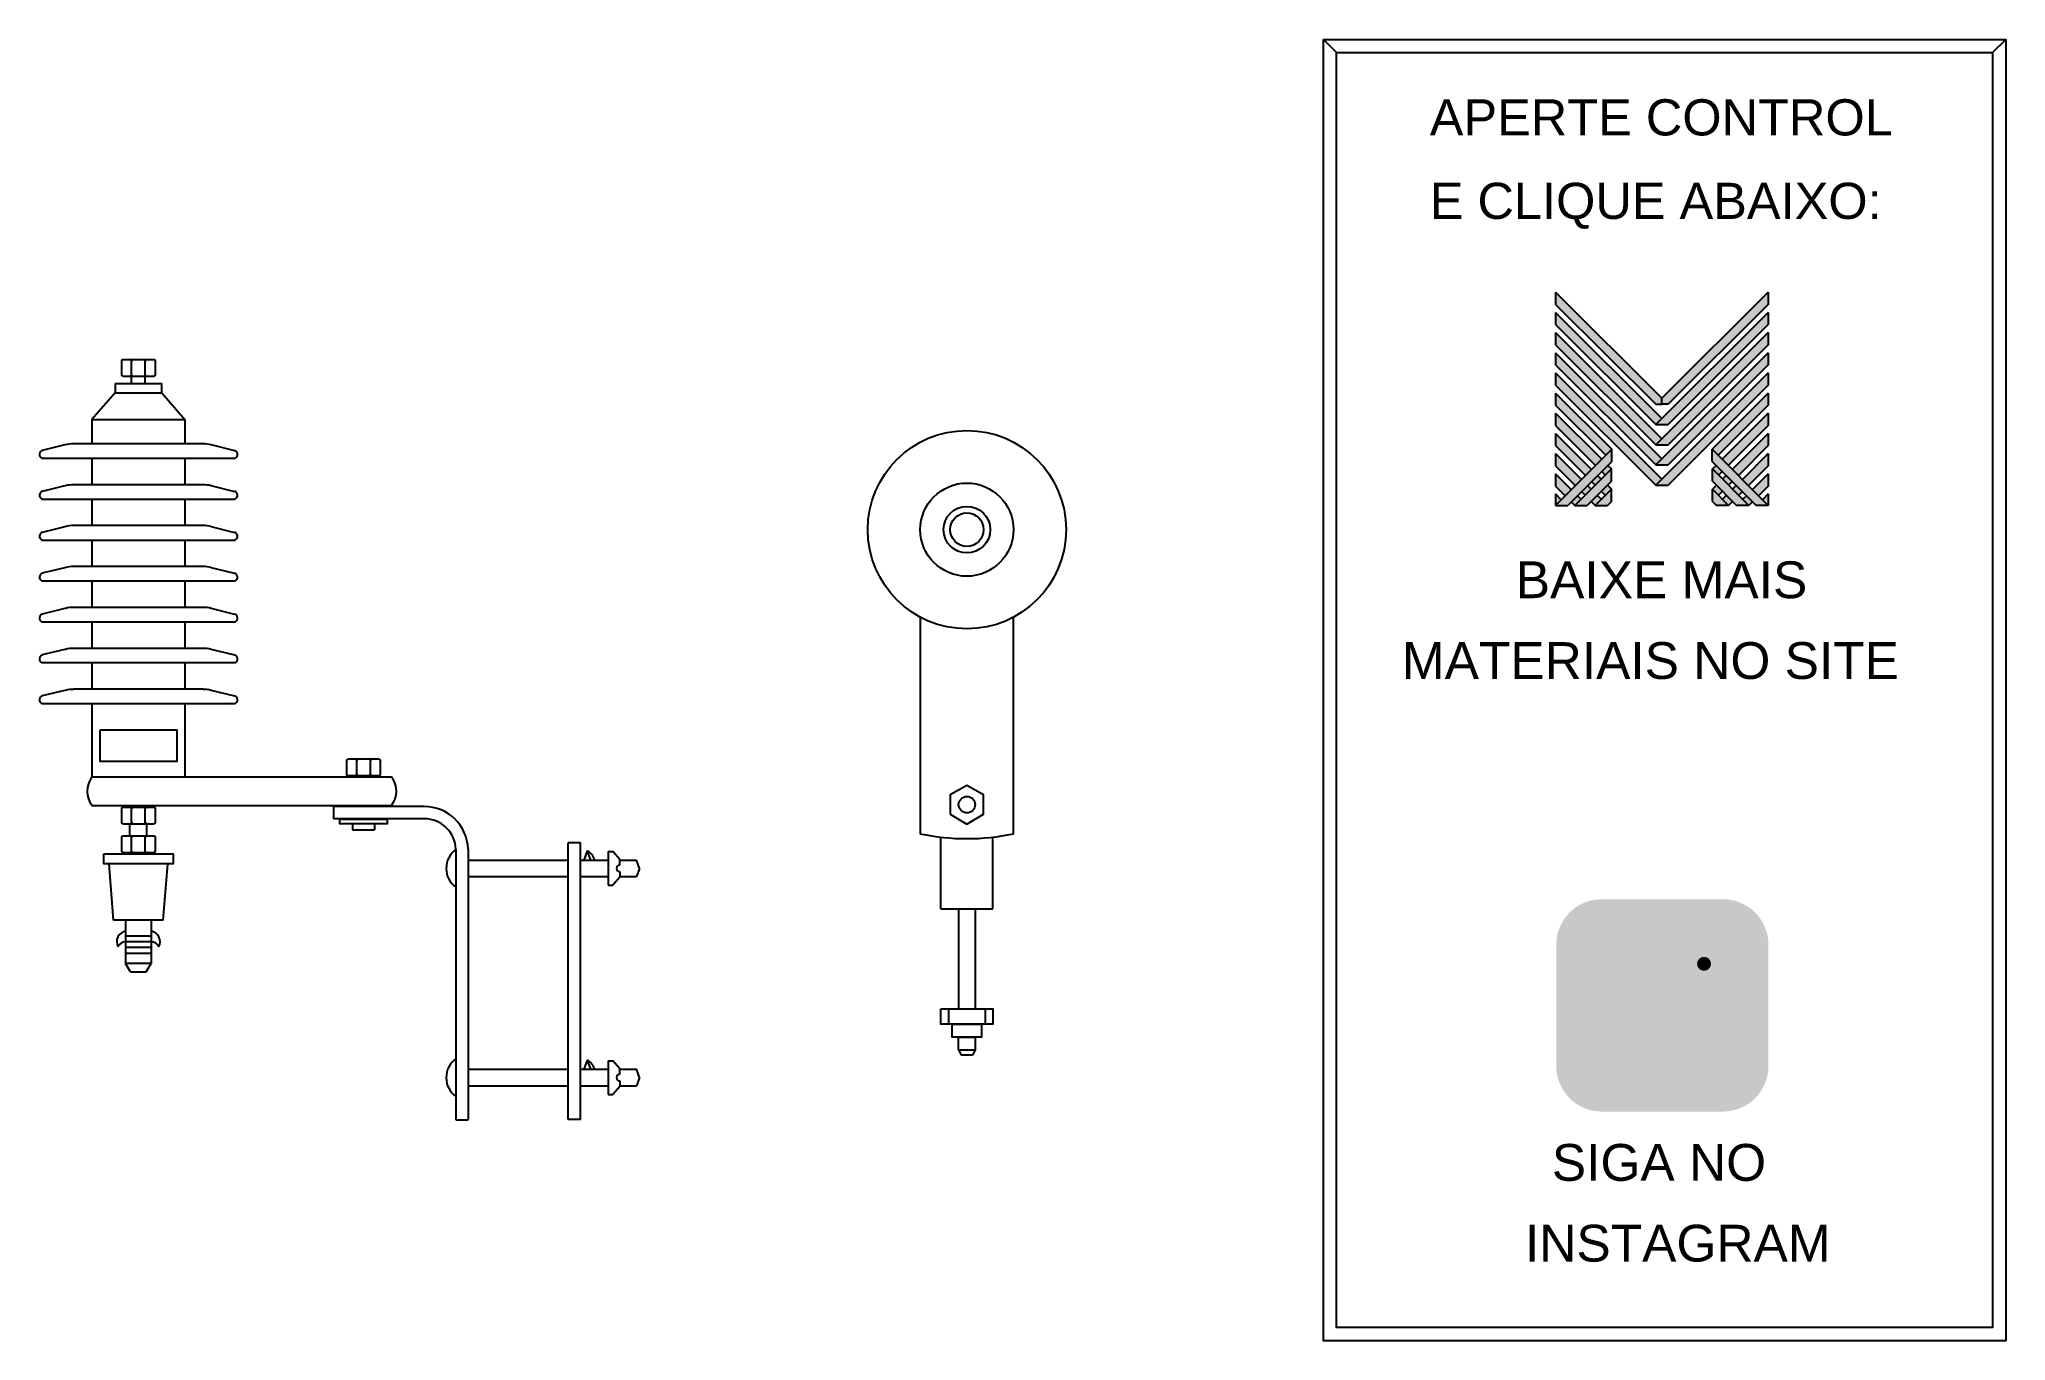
# Model space of a CAD drawing. Header units: millimetres. Extents: x 2315 to 3471, y 1213 to 1978.
import ezdxf

# ---------------------------------------------------------------- set-up
doc = ezdxf.new("R2010")
doc.units = ezdxf.units.MM
for name, color, linetype in [('BUCHA DE PASSAGEM', 20, 'Continuous'), ('logo01', 10, 'Continuous'), ('logo02', 250, 'Continuous'), ('PARA RAIO POLIMETRICO', 45, 'Continuous')]:
    doc.layers.add(name, color=color, linetype=linetype)
doc.styles.get("Standard").update_dxf_attribs({"font": 'arial.ttf'})

# ---------------------------------------------------------------- blocks, each defined once
blk = doc.blocks.new('MESH')
at = {"layer": 'logo01'}
h = blk.add_hatch(color=256, dxfattribs=at)
h.dxf.hatch_style = 1
h.paths.add_polyline_path([(30046, 14087), (30046, 13835), (32119, 11769), (32248, 11769), (32248, 11893)])
h.paths.add_polyline_path([(30046, 13670), (30046, 13418), (32121, 11349), (32248, 11475)])
h.paths.add_polyline_path([(30046, 13253), (30046, 13001), (32121, 10932), (32248, 11058)])
h.paths.add_polyline_path([(30046, 12835), (30046, 12583), (32121, 10515), (32248, 10641)])
h.paths.add_polyline_path([(30046, 12418), (30046, 12166), (32121, 10097), (32248, 10223)])
h.paths.add_polyline_path([(30046, 12001), (30046, 11749), (31084, 10714), (31211, 10840)])
h.paths.add_polyline_path([(30046, 11583), (30046, 11331), (30875, 10505), (31001, 10631)])
h.paths.add_polyline_path([(30046, 11166), (30046, 10914), (30666, 10296), (30792, 10422)])
h.paths.add_polyline_path([(30046, 10749), (30046, 10497), (30456, 10088), (30583, 10214)])
h.paths.add_polyline_path([(30046, 10331), (30046, 10079), (30247, 9879), (30373, 10005)])
h.paths.add_polyline_path([(30164, 9796), (30046, 9914), (30046, 9679)])
h.paths.add_polyline_path([(30574, 9805), (30500, 9879), (30373, 9753), (30448, 9679)])
h.paths.add_polyline_path([(30784, 10013), (30709, 10088), (30583, 9962), (30657, 9887)])
h.paths.add_polyline_path([(30993, 9805), (30910, 9887), (30784, 9761), (30867, 9679)])
h.paths.add_polyline_path([(30993, 10222), (30918, 10296), (30792, 10170), (30867, 10096)])
h.paths.add_polyline_path([(31119, 10096), (30993, 9970), (31076, 9887), (31202, 10013)])
h.paths.add_polyline_path([(31202, 10431), (31128, 10505), (31001, 10379), (31076, 10305)], flags=17)
h.paths.add_polyline_path([(33284, 10840), (33284, 10588), (34196, 9679), (34449, 9679)])
h.paths.add_polyline_path([(33293, 10431), (33293, 10179), (33794, 9679), (34047, 9679)])
h.paths.add_polyline_path([(33293, 10013), (33293, 9761), (33376, 9679), (33628, 9679)], flags=17)
at = {"layer": 'logo02'}
h = blk.add_hatch(color=256, dxfattribs=at)
h.dxf.hatch_style = 1
h.paths.add_polyline_path([(34449, 13835), (34449, 14087), (32248, 11893), (32248, 11769), (32376, 11769)])
h.paths.add_polyline_path([(34449, 13418), (34449, 13670), (32121, 11349), (32374, 11349)])
h.paths.add_polyline_path([(34449, 13001), (34449, 13253), (32121, 10932), (32374, 10932)])
h.paths.add_polyline_path([(34449, 12583), (34449, 12835), (32121, 10515), (32374, 10515)])
h.paths.add_polyline_path([(34449, 12166), (34449, 12418), (32121, 10097), (32374, 10097)])
h.paths.add_polyline_path([(34449, 11749), (34449, 12001), (33284, 10840), (33411, 10714)], flags=17)
h.paths.add_polyline_path([(34449, 11331), (34449, 11583), (33494, 10631), (33620, 10505)], flags=17)
h.paths.add_polyline_path([(34449, 10914), (34449, 11166), (33703, 10422), (33829, 10296)], flags=17)
h.paths.add_polyline_path([(34449, 10497), (34449, 10749), (33912, 10214), (34039, 10088)])
h.paths.add_polyline_path([(34449, 10331), (34122, 10005), (34248, 9879), (34449, 10079)])
h.paths.add_polyline_path([(33577, 10296), (33502, 10222), (33628, 10096), (33703, 10170)])
h.paths.add_polyline_path([(33367, 10505), (33293, 10431), (33419, 10305), (33494, 10379)], flags=17)
h.paths.add_polyline_path([(33376, 10096), (33293, 10013), (33419, 9887), (33502, 9970)])
h.paths.add_polyline_path([(33786, 10088), (33711, 10013), (33838, 9887), (33912, 9962)])
h.paths.add_polyline_path([(33585, 9887), (33502, 9805), (33628, 9679), (33711, 9761)])
h.paths.add_polyline_path([(33995, 9879), (33921, 9805), (34047, 9679), (34122, 9753)])
h.paths.add_polyline_path([(34449, 9914), (34331, 9796), (34449, 9679)])
h.paths.add_polyline_path([(31202, 10013), (30867, 9679), (31119, 9679), (31202, 9761)], flags=17)
h.paths.add_polyline_path([(31202, 10179), (31202, 10431), (30448, 9679), (30701, 9679)])
h.paths.add_polyline_path([(31211, 10588), (31211, 10840), (30046, 9679), (30299, 9679)])
at = {"layer": 'logo01'}
for p, q in [((30046, 14087), (30046, 13835)), ((30046, 14087), (32248, 11893)), ((30046, 13835), (32119, 11769)), ((30046, 13670), (30046, 13418)), ((30046, 13670), (32248, 11475)), ((30046, 13418), (32121, 11349)), ((30046, 13253), (30046, 13001)), ((30046, 13253), (32248, 11058)), ((30046, 13001), (32121, 10932)), ((30046, 12835), (30046, 12583)), ((30046, 12835), (32248, 10641)), ((30046, 12583), (32121, 10515)), ((30046, 12418), (30046, 12166)), ((30046, 12418), (32248, 10223)), ((30046, 12166), (32121, 10097)), ((30046, 12001), (30046, 11749)), ((30046, 12001), (31211, 10840)), ((30046, 11749), (31084, 10714)), ((30046, 11583), (30046, 11331)), ((30046, 11583), (31001, 10631)), ((32119, 11769), (32248, 11769)), ((30046, 11331), (30875, 10505)), ((30046, 11166), (30046, 10914)), ((30046, 11166), (30792, 10422)), ((30046, 10914), (30666, 10296)), ((30046, 10749), (30046, 10497)), ((30046, 10749), (30583, 10214)), ((33284, 10840), (34449, 9679)), ((33284, 10588), (33284, 10840)), ((33284, 10588), (34196, 9679)), ((30046, 10497), (30456, 10088)), ((30046, 10331), (30046, 10079)), ((30046, 10331), (30373, 10005)), ((30918, 10296), (30993, 10222)), ((31001, 10379), (31076, 10305)), ((31128, 10505), (31202, 10431)), ((33293, 10431), (34047, 9679)), ((33293, 10179), (33293, 10431)), ((33293, 10179), (33794, 9679)), ((30046, 10079), (30247, 9879)), ((30046, 9914), (30046, 9679)), ((30046, 9914), (30164, 9796)), ((30500, 9879), (30574, 9805)), ((30583, 9962), (30657, 9887)), ((30709, 10088), (30784, 10013)), ((30792, 10170), (30867, 10096)), ((30910, 9887), (30993, 9805)), ((30993, 9970), (31076, 9887)), ((31119, 10096), (31202, 10013)), ((33293, 10013), (33628, 9679)), ((33293, 9761), (33293, 10013)), ((30373, 9753), (30448, 9679)), ((30784, 9761), (30867, 9679)), ((33293, 9761), (33376, 9679)), ((33628, 9679), (33376, 9679)), ((34047, 9679), (33794, 9679)), ((34449, 9679), (34196, 9679))]:
    blk.add_line(p, q, dxfattribs=at)
at = {"layer": 'logo02'}
for p, q in [((34449, 14087), (32248, 11893)), ((34449, 13835), (32376, 11769)), ((34449, 14087), (34449, 13835)), ((34449, 13670), (32121, 11349)), ((34449, 13670), (34449, 13418)), ((34449, 13253), (32121, 10932)), ((34449, 13418), (32374, 11349)), ((34449, 13253), (34449, 13001)), ((34449, 12835), (32121, 10515)), ((34449, 13001), (32374, 10932)), ((34449, 12835), (34449, 12583)), ((34449, 12418), (32121, 10097)), ((34449, 12583), (32374, 10515)), ((34449, 12418), (34449, 12166)), ((32248, 11769), (32248, 11893)), ((34449, 12166), (32374, 10097)), ((34449, 12001), (33284, 10840)), ((34449, 12001), (34449, 11749)), ((32376, 11769), (32248, 11769)), ((34449, 11749), (33411, 10714)), ((34449, 11583), (33494, 10631)), ((34449, 11583), (34449, 11331)), ((32121, 11349), (32374, 11349)), ((34449, 11331), (33620, 10505)), ((34449, 11166), (33703, 10422)), ((34449, 11166), (34449, 10914)), ((31211, 10840), (30046, 9679)), ((31211, 10588), (30299, 9679)), ((31211, 10588), (31211, 10840)), ((32121, 10932), (32374, 10932)), ((34449, 10914), (33829, 10296)), ((34449, 10749), (33912, 10214)), ((34449, 10749), (34449, 10497)), ((31202, 10431), (30448, 9679)), ((31202, 10179), (30701, 9679)), ((31202, 10179), (31202, 10431)), ((32121, 10515), (32374, 10515)), ((33367, 10505), (33293, 10431)), ((33494, 10379), (33419, 10305)), ((33577, 10296), (33502, 10222)), ((34449, 10497), (34039, 10088)), ((34449, 10331), (34122, 10005)), ((34449, 10331), (34449, 10079)), ((31202, 10013), (30867, 9679)), ((31202, 9761), (31202, 10013)), ((32121, 10097), (32374, 10097)), ((33376, 10096), (33293, 10013)), ((33502, 9970), (33419, 9887)), ((33585, 9887), (33502, 9805)), ((33703, 10170), (33628, 10096)), ((33786, 10088), (33711, 10013)), ((33912, 9962), (33838, 9887)), ((33995, 9879), (33921, 9805)), ((34449, 10079), (34248, 9879)), ((34449, 9914), (34331, 9796)), ((34449, 9914), (34449, 9679)), ((30046, 9679), (30299, 9679)), ((30448, 9679), (30701, 9679)), ((30867, 9679), (31119, 9679)), ((31202, 9761), (31119, 9679)), ((33711, 9761), (33628, 9679)), ((34122, 9753), (34047, 9679))]:
    blk.add_line(p, q, dxfattribs=at)

msp = doc.modelspace()

# ---------------------------------------------------------------- hatches: boundary and pattern name
at = {"layer": 'BUCHA DE PASSAGEM'}
h = msp.add_hatch(color=18, dxfattribs=at)
h.dxf.hatch_style = 1
h.paths.add_polyline_path([(3304.8, 1472.2), (3233.6, 1472.2, 0.414214), (3206.8, 1445.4), (3206.8, 1374.1, 0.414214), (3233.6, 1347.3), (3304.8, 1347.3, 0.414214), (3331.6, 1374.1), (3331.6, 1445.4, 0.414214)])
h.paths.add_polyline_path([(3251.9, 1454.8), (3286.5, 1454.8, -0.414214), (3314.2, 1427.1), (3314.2, 1392.3, -0.414214), (3286.5, 1364.6), (3251.9, 1364.6, -0.414214), (3224.2, 1392.3), (3224.2, 1427.1, -0.414214)], flags=16)
h.paths.add_polyline_path([(3251.9, 1446.6), (3286.5, 1446.6, -0.414214), (3306, 1427.1), (3306, 1392.3, -0.414214), (3286.5, 1372.9), (3251.9, 1372.9, -0.414214), (3232.4, 1392.3), (3232.4, 1427.1, -0.414214)], flags=0)
h.paths.add_polyline_path([(3290.4, 1409.7, -1), (3248, 1409.7, -1)], flags=0)
h.paths.add_polyline_path([(3282.2, 1409.7, -1), (3256.2, 1409.7, -1)], flags=0)
h.paths.add_polyline_path([(3297.8, 1434.2, -1), (3289.6, 1434.2, -1)], flags=0)
h.paths.add_polyline_path([(3286.5, 1446.6), (3251.9, 1446.6, 0.414214), (3232.4, 1427.1), (3232.4, 1392.3, 0.414214), (3251.9, 1372.9), (3286.5, 1372.9, 0.414214), (3306, 1392.3), (3306, 1427.1, 0.414214)], flags=0)
h.paths.add_polyline_path([(3256.2, 1409.7, 1), (3282.2, 1409.7, 1)], flags=0)
h = msp.add_hatch(color=0, dxfattribs=at)
h.dxf.hatch_style = 1
h.paths.add_polyline_path([(3251.9, 1454.8, 0.414214), (3224.2, 1427.1), (3224.2, 1392.3, 0.414214), (3251.9, 1364.6), (3286.5, 1364.6, 0.414214), (3314.2, 1392.3), (3314.2, 1427.1, 0.414214), (3286.5, 1454.8)])
h.paths.add_polyline_path([(3297.8, 1434.2, -1), (3289.6, 1434.2, -1)], flags=16)
h.paths.add_polyline_path([(3290.4, 1409.7, -1), (3248, 1409.7, -1)], flags=16)
h.paths.add_polyline_path([(3282.2, 1409.7, -1), (3256.2, 1409.7, -1)], flags=0)
h = msp.add_hatch(color=18, dxfattribs=at)
h.dxf.hatch_style = 1
h.paths.add_polyline_path([(3286.5, 1446.6), (3251.9, 1446.6, 0.414214), (3232.4, 1427.1), (3232.4, 1392.3, 0.414214), (3251.9, 1372.9), (3286.5, 1372.9, 0.414214), (3306, 1392.3), (3306, 1427.1, 0.414214)])
h.paths.add_polyline_path([(3290.4, 1409.7, -1), (3248, 1409.7, -1)], flags=16)
h.paths.add_polyline_path([(3282.2, 1409.7, -1), (3256.2, 1409.7, -1)], flags=0)
h.paths.add_polyline_path([(3289.6, 1434.2, -1), (3297.8, 1434.2, -1)], flags=16)
h.paths.add_polyline_path([(3282.2, 1409.7, 1), (3256.2, 1409.7, 1)], flags=0)
h = msp.add_hatch(color=0, dxfattribs=at)
h.dxf.hatch_style = 1
h.paths.add_polyline_path([(3297.8, 1434.2, 1), (3289.6, 1434.2, 1)])
h = msp.add_hatch(color=0, dxfattribs=at)
h.dxf.hatch_style = 1
h.paths.add_polyline_path([(3248, 1409.7, 1), (3290.4, 1409.7, 1)])
h.paths.add_polyline_path([(3282.2, 1409.7, -1), (3256.2, 1409.7, -1)], flags=16)
h = msp.add_hatch(color=18, dxfattribs=at)
h.dxf.hatch_style = 1
h.paths.add_polyline_path([(3256.2, 1409.7, 1), (3282.2, 1409.7, 1)])

# ---------------------------------------------------------------- linework, layer by layer
for p, q in [((3077.6, 1970.1), (3069.9, 1977.8)), ((3463.4, 1970.1), (3471.1, 1977.8))]:
    msp.add_line(p, q, dxfattribs=at)
for points in [[(3069.9, 1977.8), (3471.1, 1977.8), (3471.1, 1212.6), (3069.9, 1212.6)], [(3077.6, 1970.1), (3463.4, 1970.1), (3463.4, 1220.3), (3077.6, 1220.3)]]:
    msp.add_lwpolyline(points, close=True, dxfattribs=at)
at = {"layer": 'PARA RAIO POLIMETRICO'}
for p, q in [((2369, 1780.6), (2369, 1788.6)), ((2377, 1780.6), (2377, 1788.6)), ((2359.3, 1770), (2345.6, 1754.2)), ((2359.3, 1775.4), (2386.7, 1775.4)), ((2359.3, 1775.4), (2359.3, 1770)), ((2359.3, 1770), (2386.7, 1770)), ((2369, 1775.4), (2369, 1779.6)), ((2377, 1775.4), (2377, 1779.6)), ((2386.7, 1770), (2386.7, 1775.4)), ((2386.7, 1770), (2400.4, 1754.2)), ((2345.6, 1754.2), (2345.6, 1740)), ((2345.6, 1754.2), (2400.4, 1754.2)), ((2400.4, 1754.2), (2400.4, 1740)), ((2330.5, 1739.5), (2316.5, 1736)), ((2411.1, 1740), (2334.9, 1740)), ((2415.5, 1739.5), (2429.5, 1736)), ((2316.1, 1731.6), (2430, 1731.6)), ((2345.6, 1731.6), (2345.6, 1715.9)), ((2400.4, 1731.6), (2400.4, 1715.9)), ((2330.5, 1715.4), (2316.5, 1712)), ((2411.1, 1715.9), (2334.9, 1715.9)), ((2415.5, 1715.4), (2429.5, 1712)), ((2316.1, 1707.5), (2430, 1707.5)), ((2345.6, 1707.5), (2345.6, 1691.9)), ((2400.4, 1707.5), (2400.4, 1691.9)), ((2330.5, 1691.4), (2316.5, 1687.9)), ((2411.1, 1691.9), (2334.9, 1691.9)), ((2415.5, 1691.4), (2429.5, 1687.9)), ((2316.1, 1683.4), (2430, 1683.4)), ((2345.6, 1683.4), (2345.6, 1667.8)), ((2400.4, 1683.4), (2400.4, 1667.8)), ((2330.5, 1667.3), (2316.5, 1663.9)), ((2411.1, 1667.8), (2334.9, 1667.8)), ((2415.5, 1667.3), (2429.5, 1663.9)), ((2316.1, 1659.4), (2430, 1659.4)), ((2345.6, 1659.4), (2345.6, 1643.8)), ((2400.4, 1659.4), (2400.4, 1643.8)), ((2330.5, 1643.3), (2316.5, 1639.8)), ((2411.1, 1643.8), (2334.9, 1643.8)), ((2415.5, 1643.3), (2429.5, 1639.8)), ((2316.1, 1635.3), (2430, 1635.3)), ((2345.6, 1635.3), (2345.6, 1619.7)), ((2400.4, 1635.3), (2400.4, 1619.7)), ((2832.8, 1638), (2832.8, 1510.5)), ((2887.5, 1638), (2887.5, 1510.5)), ((2330.5, 1619.2), (2316.5, 1615.8)), ((2411.1, 1619.7), (2334.9, 1619.7)), ((2415.5, 1619.2), (2429.5, 1615.8)), ((2316.1, 1611.3), (2430, 1611.3)), ((2345.6, 1611.3), (2345.6, 1595.7)), ((2400.4, 1611.3), (2400.4, 1595.7)), ((2316.1, 1587.2), (2430, 1587.2)), ((2330.5, 1595.1), (2316.5, 1591.7)), ((2411.1, 1595.7), (2334.9, 1595.7)), ((2345.6, 1587.2), (2345.6, 1544.1)), ((2400.4, 1587.2), (2400.4, 1544.1)), ((2415.5, 1595.1), (2429.5, 1591.7)), ((2501.4, 1545.7), (2501.4, 1553.7)), ((2509.4, 1545.7), (2509.4, 1553.7)), ((2345.6, 1544.1), (2522, 1544.1)), ((2345.7, 1527.2), (2521.9, 1527.2)), ((2487.7, 1526.7), (2487.7, 1519.5)), ((2541.1, 1526.7), (2487.7, 1526.7)), ((2368, 1509.5), (2368, 1516.4)), ((2369, 1517.4), (2369, 1525.4)), ((2377, 1517.4), (2377, 1525.4)), ((2378, 1509.5), (2378, 1516.4)), ((2541.1, 1519.5), (2487.7, 1519.5)), ((2498.9, 1516.5), (2498.9, 1513)), ((2511.9, 1516.5), (2511.9, 1513)), ((2369, 1500.5), (2369, 1508.5)), ((2377, 1500.5), (2377, 1508.5)), ((2498.9, 1513), (2511.9, 1513)), ((2625.7, 1342.7), (2625.7, 1505.3)), ((2632.9, 1505.3), (2625.7, 1505.3)), ((2632.9, 1342.7), (2632.9, 1505.3)), ((2844.8, 1466.5), (2844.8, 1508.6)), ((2875.5, 1466.5), (2875.5, 1508.6)), ((2358.4, 1459.9), (2355.8, 1492.9)), ((2387.6, 1459.9), (2390.3, 1492.9)), ((2559.7, 1501.4), (2559.7, 1342.5)), ((2566.9, 1501.6), (2566.9, 1342.7)), ((2566.9, 1495.2), (2625.7, 1495.2)), ((2632.9, 1495.2), (2649.2, 1495.2)), ((2636.9, 1500.6), (2635, 1495.2)), ((2636.9, 1500.6), (2638.9, 1495.2)), ((2649.2, 1500.2), (2649.2, 1480.5)), ((2649.2, 1500.2), (2652, 1500.2)), ((2656.2, 1495.5), (2652, 1500.2)), ((2656.2, 1492.3), (2656.2, 1495.5)), ((2656.2, 1495.2), (2665.9, 1495.2)), ((2667.6, 1490.3), (2665.9, 1495.2)), ((2566.9, 1485.5), (2625.7, 1485.5)), ((2632.9, 1485.5), (2649.2, 1485.5)), ((2649.2, 1480.5), (2652, 1480.5)), ((2656.2, 1485.2), (2652, 1480.5)), ((2656.2, 1488.3), (2656.2, 1485.2)), ((2656.2, 1485.5), (2665.9, 1485.5)), ((2667.6, 1490.3), (2665.9, 1485.5)), ((2387.6, 1459.9), (2358.4, 1459.9)), ((2365.5, 1459.9), (2365.5, 1434.4)), ((2380.5, 1459.9), (2380.5, 1434.4)), ((2844.8, 1466.5), (2875.5, 1466.5)), ((2855.3, 1466.5), (2855.3, 1407.7)), ((2865, 1466.5), (2865, 1407.7)), ((2365.5, 1450.6), (2380.5, 1450.6)), ((2365.5, 1447.3), (2380.5, 1447.3)), ((2365.5, 1443.9), (2380.5, 1443.9)), ((2365.5, 1440.5), (2380.5, 1440.5)), ((2380.5, 1434.4), (2365.5, 1434.4)), ((2368.4, 1429.5), (2365.5, 1434.4)), ((2377.6, 1429.5), (2380.5, 1434.4)), ((2368.4, 1429.5), (2377.6, 1429.5)), ((2849.3, 1407.7), (2849.3, 1398.7)), ((2871, 1407.7), (2871, 1398.7)), ((2636.9, 1377.6), (2635, 1372.2)), ((2636.9, 1377.6), (2638.9, 1372.2)), ((2649.2, 1377.2), (2649.2, 1357.4)), ((2649.2, 1377.2), (2652, 1377.2)), ((2656.2, 1372.5), (2652, 1377.2)), ((2855.3, 1383.6), (2865, 1383.6)), ((2855.3, 1383.6), (2856.8, 1380.4)), ((2865, 1383.6), (2863.5, 1380.4)), ((2566.9, 1372.2), (2625.7, 1372.2)), ((2632.9, 1372.2), (2649.2, 1372.2)), ((2656.2, 1369.3), (2656.2, 1372.5)), ((2656.2, 1372.2), (2665.9, 1372.2)), ((2656.2, 1365.3), (2656.2, 1362.1)), ((2667.6, 1367.3), (2665.9, 1372.2)), ((2667.6, 1367.3), (2665.9, 1362.4)), ((2566.9, 1362.4), (2625.7, 1362.4)), ((2632.9, 1362.4), (2649.2, 1362.4)), ((2649.2, 1357.4), (2652, 1357.4)), ((2656.2, 1362.1), (2652, 1357.4)), ((2656.2, 1362.4), (2665.9, 1362.4)), ((2559.7, 1342.5), (2566.9, 1342.5)), ((2632.9, 1342.7), (2625.7, 1342.7))]:
    msp.add_line(p, q, dxfattribs=at)
for points in [[(2363.2, 1788.6, -0.414214), (2364.2, 1789.6), (2381.9, 1789.6, -0.414214), (2382.9, 1788.6), (2382.9, 1780.6, -0.414214), (2381.9, 1779.6), (2364.2, 1779.6, -0.414214), (2363.2, 1780.6)], [(2495.5, 1553.7, -0.414214), (2496.5, 1554.7), (2514.2, 1554.7, -0.414214), (2515.2, 1553.7), (2515.2, 1545.7, -0.414214), (2514.2, 1544.7), (2496.5, 1544.7, -0.414214), (2495.5, 1545.7)], [(2363.2, 1525.4, -0.414214), (2364.2, 1526.4), (2381.9, 1526.4, -0.414214), (2382.9, 1525.4), (2382.9, 1517.4, -0.414214), (2381.9, 1516.4), (2364.2, 1516.4, -0.414214), (2363.2, 1517.4)], [(2363.2, 1508.5, -0.414214), (2364.2, 1509.5), (2381.9, 1509.5, -0.414214), (2382.9, 1508.5), (2382.9, 1500.5, -0.414214), (2381.9, 1499.5), (2364.2, 1499.5, -0.414214), (2363.2, 1500.5)]]:
    msp.add_lwpolyline(points, format="xyb", close=True, dxfattribs=at)
for points in [[(2350.5, 1571.8), (2395.6, 1571.8), (2395.6, 1553.1), (2350.5, 1553.1)], [(2850.3, 1522.1), (2860.2, 1516.4), (2870, 1522.1), (2870, 1533.5), (2860.2, 1539.1), (2850.3, 1533.5)], [(2491.5, 1519.2), (2519.2, 1519.2), (2519.2, 1516.5), (2491.5, 1516.5)], [(2352.6, 1498.8), (2393.4, 1498.8), (2393.4, 1492.9), (2352.6, 1492.9)], [(2844.8, 1407.7), (2875.5, 1407.7), (2875.5, 1398.7), (2844.8, 1398.7)], [(2851.5, 1398.7), (2868.8, 1398.7), (2868.8, 1391), (2851.5, 1391)]]:
    msp.add_lwpolyline(points, close=True, dxfattribs=at)
for points in [[(2855.3, 1383.6), (2855.3, 1391), (2865, 1391), (2865, 1383.6)], [(2863.5, 1380.4), (2856.8, 1380.4)]]:
    msp.add_lwpolyline(points, dxfattribs=at)
for centre, radius in [((2860.2, 1689.5), 58.3), ((2860.2, 1689.5), 27.4), ((2860.2, 1689.5), 13.7), ((2860.2, 1689.5), 9.83), ((2860.2, 1527.8), 4.83)]:
    msp.add_circle(centre, radius, dxfattribs=at)
for centre, radius, start, end in [((2368, 1788.6), 1, 0, 90), ((2370, 1788.6), 1, 90, 180), ((2376, 1788.6), 1, 0, 90), ((2378, 1788.6), 1, 90, 180), ((2368, 1780.6), 1, 270, 0), ((2370, 1780.6), 1, 180, 270), ((2376, 1780.6), 1, 270, 0), ((2378, 1780.6), 1, 180, 270), ((2317.2, 1733.7), 2.42, 105.7537, 243.7588), ((2334.9, 1720.9), 19.1, 90, 104.3649), ((2411.1, 1720.9), 19.1, 75.6351, 90), ((2428.9, 1733.7), 2.42, 296.2412, 74.2463), ((2317.2, 1709.7), 2.42, 105.7537, 243.7588), ((2334.9, 1696.8), 19.1, 90, 104.3649), ((2411.1, 1696.8), 19.1, 75.6351, 90), ((2428.9, 1709.7), 2.42, 296.2412, 74.2463), ((2334.9, 1672.8), 19.1, 90, 104.3649), ((2411.1, 1672.8), 19.1, 75.6351, 90), ((2317.2, 1685.6), 2.42, 105.7537, 243.7588), ((2428.9, 1685.6), 2.42, 296.2412, 74.2463), ((2334.9, 1648.7), 19.1, 90, 104.3649), ((2411.1, 1648.7), 19.1, 75.6351, 90), ((2317.2, 1661.5), 2.42, 105.7537, 243.7588), ((2428.9, 1661.5), 2.42, 296.2412, 74.2463), ((2334.9, 1624.7), 19.1, 90, 104.3649), ((2411.1, 1624.7), 19.1, 75.6351, 90), ((2317.2, 1637.5), 2.42, 105.7537, 243.7588), ((2428.9, 1637.5), 2.42, 296.2412, 74.2463), ((2334.9, 1600.6), 19.1, 90, 104.3649), ((2411.1, 1600.6), 19.1, 75.6351, 90), ((2317.2, 1613.4), 2.42, 105.7537, 243.7588), ((2428.9, 1613.4), 2.42, 296.2412, 74.2463), ((2317.2, 1589.4), 2.42, 105.7537, 243.7588), ((2334.9, 1576.5), 19.1, 90, 104.3649), ((2411.1, 1576.5), 19.1, 75.6351, 90), ((2428.9, 1589.4), 2.42, 296.2412, 74.2463), ((2500.4, 1553.7), 1, 0, 90), ((2502.4, 1553.7), 1, 90, 180), ((2508.4, 1553.7), 1, 0, 90), ((2510.4, 1553.7), 1, 90, 180), ((2357.1, 1535.7), 14.2, 143.9677, 216.7129), ((2500.4, 1545.7), 1, 270, 0), ((2502.4, 1545.7), 1, 180, 270), ((2508.4, 1545.7), 1, 270, 0), ((2510.4, 1545.7), 1, 180, 270), ((2510.5, 1535.7), 14.2, 323.2871, 36.0323), ((2541.1, 1500.9), 25.8, 1.6438, 90), ((2368, 1525.4), 1, 0, 90), ((2368, 1517.4), 1, 270, 0), ((2370, 1525.4), 1, 90, 180), ((2370, 1517.4), 1, 180, 270), ((2376, 1525.4), 1, 0, 90), ((2376, 1517.4), 1, 270, 0), ((2378, 1525.4), 1, 90, 180), ((2378, 1517.4), 1, 180, 270), ((2541.1, 1500.9), 18.6, 1.6438, 90), ((2368, 1508.5), 1, 0, 90), ((2370, 1508.5), 1, 90, 180), ((2376, 1508.5), 1, 0, 90), ((2378, 1508.5), 1, 90, 180), ((2860.2, 1642.3), 134.5, 258.2558, 281.7442), ((2368, 1500.5), 1, 270, 0), ((2370, 1500.5), 1, 180, 270), ((2376, 1500.5), 1, 270, 0), ((2378, 1500.5), 1, 180, 270), ((2567.6, 1490.3), 13.6, 125.2333, 234.7667), ((2632.8, 1492.6), 9.02, 16.9845, 62.7922), ((2656.2, 1490.3), 2, 90, 270), ((2366.5, 1447.2), 6.27, 99.1036, 207.9179), ((2365.5, 1442.1), 5.01, 90, 155.2845), ((2379.5, 1447.2), 6.27, 332.0821, 80.8964), ((2380.5, 1442.1), 5.01, 24.7155, 90), ((2567.6, 1367.3), 13.6, 125.2333, 234.7667), ((2632.8, 1369.5), 9.02, 16.9845, 62.7922), ((2656.2, 1367.3), 2, 90, 270)]:
    msp.add_arc(centre, radius, start, end, dxfattribs=at)

# ---------------------------------------------------------------- block references
at = {"xscale": 0.02842171870665473, "yscale": 0.02842171870665473, "zscale": 0.02842171870665473}
msp.add_blockref('MESH', (2352.4, 1428.7), dxfattribs=at)

# ---------------------------------------------------------------- texts
at = {"layer": 'BUCHA DE PASSAGEM'}
for s, height, p in [('APERTE CONTROL', 21.263, (3132.4, 1921.3)), ('E CLIQUE ABAIXO:', 21.263, (3132.4, 1872.2)), ('BAIXE MAIS', 21.65, (3183, 1649.2)), ('MATERIAIS NO SITE', 21.646, (3116, 1601.7)), ('SIGA NO', 21.65, (3204.2, 1306.6)), ('INSTAGRAM', 21.65, (3188.4, 1259.1))]:
    msp.add_text(s, height=height, dxfattribs=at).set_placement(p)

doc.saveas('drawing.dxf')
